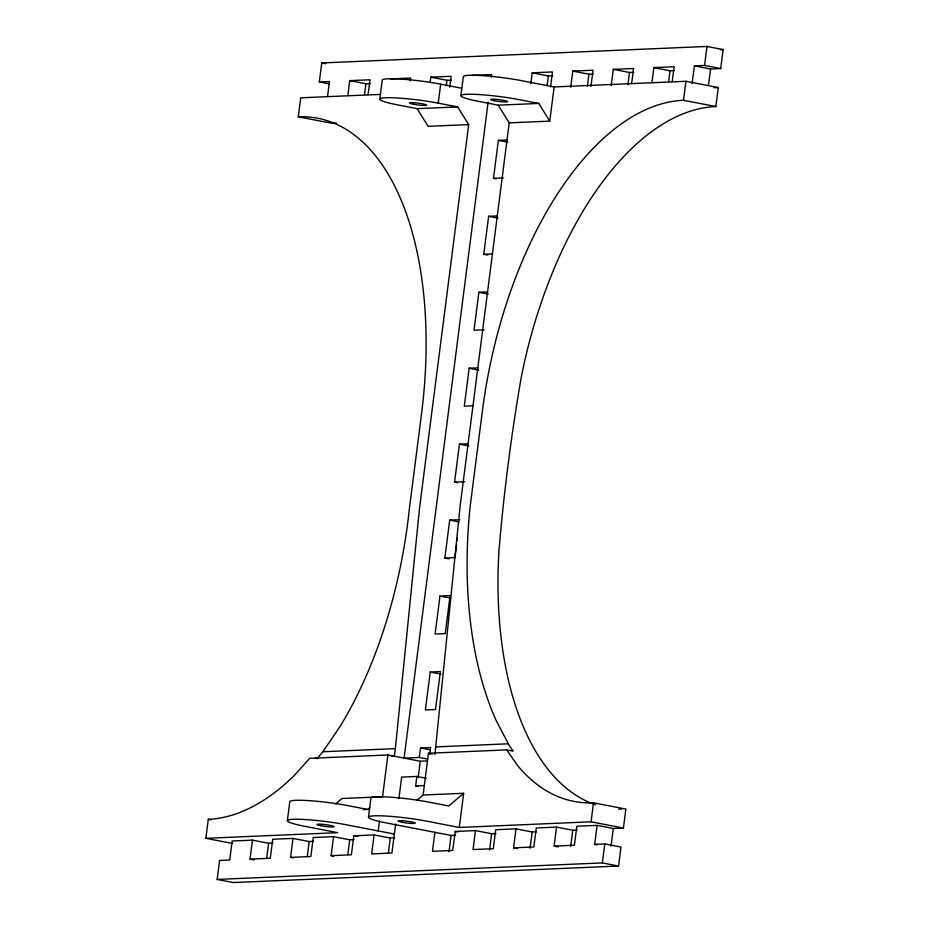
<?xml version="1.0" encoding="UTF-8"?>
<svg xmlns="http://www.w3.org/2000/svg" width="929" height="929" viewBox="0 0 929 929"><rect width="100%" height="100%" fill="white"/><g stroke="black" fill="none" stroke-linecap="round" stroke-linejoin="round"><path stroke-width="1.39" d="M391.481 756.357L394.384 756.229L395.359 748.635L419.536 508.151L468.669 124.602L457.672 106.916L438.256 103.154A38.495 4.03 7.3 0 0 385.616 97.777A38.495 4.03 7.3 0 0 397.705 104.896L417.121 108.647L457.672 106.916M434.935 754.499L460.076 506.41L509.208 122.86L498.211 105.174L478.795 101.424A38.495 4.03 7.3 0 1 466.706 94.293A38.495 4.03 7.3 0 1 519.346 99.682L538.762 103.433L549.759 121.13L509.208 122.86M232.587 843.486L205.855 838.318L208.282 819.332A307.963 159.114 -79.1 0 0 294.598 775.158L309.671 758.343L387.916 754.987L420.268 761.234L427.189 760.944M317.044 758.587L322.851 751.747L340.014 726.524A308.091 156.664 -80.9 0 0 409.399 508.581L421.557 413.649A307.963 159.114 -79.1 0 0 298.279 116.799L300.717 97.812L380.356 94.398M416.726 800.461L423.113 795.015L428.455 753.245L506.7 749.889L517.616 765.601A307.963 159.114 -79.1 0 0 593.492 802.819L625.856 809.078L623.417 828.064L613.291 828.494L597.103 825.37L594.676 844.356L604.814 843.927L620.99 847.051L618.563 866.037L233.353 882.55L217.165 879.426L219.604 860.44L229.742 859.999L232.169 841.012L252.444 840.141L268.62 843.277L272.963 843.091M328.761 83.773L319.321 81.949L321.759 62.963L706.969 46.45L723.145 49.574L720.718 68.56L710.58 69.001L694.404 65.878L692.14 83.505M327.554 96.442L329.458 81.52L319.321 81.949M254.058 859.917L250.006 859.128L252.444 840.141M347.829 95.571L349.734 80.649L370.009 79.778L368.105 94.7M266.716 858.187L268.62 843.277M364.528 94.63L365.921 83.773L370.265 83.587M287.386 820.574L289.813 801.576A38.495 4.03 7.3 0 1 348.259 805.698L367.675 809.449L369.8 807.638M379.81 99.043L382.249 80.057A38.495 4.03 7.3 0 1 440.683 84.167L461.481 88.197M293.25 857.92L290.556 857.397L292.995 838.411L309.171 841.535L313.514 841.349M307.267 856.457L309.171 841.535M410.212 80.753L410.56 78.036L390.285 78.907M333.801 856.178L331.107 855.655L333.546 836.669L349.722 839.793L354.065 839.607M430.139 82.6L430.835 77.177L451.111 76.306L449.717 87.152M438.256 103.154L440.683 84.167M347.806 854.715L349.722 839.793M446.315 85.723L447.012 80.3L451.355 80.115M394.616 837.865L390.273 838.051L374.085 834.927L353.81 835.798L351.383 854.785L331.107 855.655M368.476 817.09L370.915 798.104A38.495 4.03 7.3 0 1 429.349 802.215L448.765 805.966L463.652 793.285L459.274 827.46L426.922 821.201A38.495 4.03 7.3 0 0 374.282 815.825A38.495 4.03 7.3 0 0 386.371 822.943L451.088 835.45L455.431 835.264M460.912 95.571L463.339 76.584A38.495 4.03 7.3 0 1 521.784 80.695L554.137 86.943L685.927 81.299L718.28 87.547L715.853 106.533A307.963 159.114 -79.1 0 0 521.204 377.58A1043.244 539.017 -79.1 0 0 498.885 551.826A307.963 159.114 -79.1 0 0 595.628 804.816M374.085 834.927L371.658 853.914L391.933 853.043L395.638 824.093M378.184 830.932L379.462 820.969M387.916 754.987L382.562 796.757L342.011 798.499L335.636 803.933M388.357 852.973L390.273 838.051M398.924 798.464L401.665 777.097L416.866 776.447L426.306 778.27M488.12 102.178L404.092 758.11L419.293 757.46L427.386 759.028M491.313 77.281L491.662 74.564L471.386 75.435M418.34 786.457L415.646 785.946L416.866 776.447M419.293 757.46L420.512 747.961L430.65 747.531L429.779 754.313M430.243 672.015L425.377 709.988L435.515 709.559L440.381 671.586L430.243 672.015L441.031 674.106M439.974 596.07L435.109 634.042L445.246 633.601L450.112 595.628L439.974 596.07L450.762 598.148M448.881 558.875L444.84 558.097L449.706 520.112L459.843 519.683M457.265 482.662L454.571 482.139L459.437 444.167L468.123 443.795M477.854 367.849L469.157 368.221L464.291 406.194L472.989 405.822M487.574 291.892L478.888 292.263L474.022 330.248L484.16 329.807M487.795 255.069L483.754 254.291L488.619 216.318L497.305 215.946M496.179 178.867L493.485 178.345L498.35 140.372L507.037 140M418.189 777.515L420.268 761.234M456.592 544.998L454.978 557.655L444.84 558.097M457.138 540.783L457.498 537.961M434.911 832.326L432.484 851.312L452.748 850.441L455.187 831.455L475.462 830.584L491.638 833.708L495.981 833.522M530.819 83.68L532.201 72.822L552.476 71.951L550.572 86.873M449.009 851.719L451.088 835.45M547.169 85.445L548.389 75.957L552.732 75.772M549.759 121.13L554.137 86.943M475.462 830.584L473.024 849.57L493.299 848.7L495.738 829.713L516.013 828.842L532.189 831.978L536.532 831.78M570.673 87.361L572.752 71.092L593.027 70.221L590.937 86.49M489.56 849.989L491.638 833.708M587.372 86.42L588.94 74.215L593.283 74.03M517.616 848.618L513.574 847.829L516.013 828.842M611.212 85.619L613.303 69.35L633.578 68.479L631.662 83.401M530.099 848.247L532.189 831.978M627.923 84.678L629.479 72.474L633.822 72.288M558.166 846.876L554.125 846.098L556.552 827.112L572.74 830.236L577.083 830.05M651.937 82.53L653.853 67.608L674.129 66.737L672.213 81.659M570.65 846.505L572.74 830.236M668.636 81.589L670.03 70.732L674.373 70.546M459.274 827.46L591.065 821.805L593.492 802.819M506.7 749.889L513.168 751.143L509.266 745.522L495.842 719.847A308.091 163.225 -80.7 0 1 470.213 505.98L482.383 411.036A307.963 159.114 -79.1 0 1 683.489 100.286L685.927 81.299M217.165 879.426L602.375 862.913L604.814 843.927M694.404 65.878L704.53 65.436L706.969 46.45M611.027 846.122L613.291 828.494M708.49 85.271L710.58 69.001M720.254 49.701L723.145 49.574M713.936 87.732L718.28 87.547M498.211 105.174L538.762 103.433M468.669 124.602L428.118 126.344L417.121 108.647M493.485 178.345L503.623 177.903M483.754 254.291L492.44 253.919M454.571 482.139L464.709 481.71M322.851 751.747L395.359 748.635M435.91 746.904L508.418 743.792M415.646 785.946L424.344 785.562M423.113 795.015L463.652 793.285M363.32 809.635L367.675 809.449M205.855 838.318L337.633 832.674L305.269 826.415A38.495 4.03 7.3 0 1 293.181 819.297A38.495 4.03 7.3 0 1 345.82 824.685L394.361 834.056M292.995 838.411L272.72 839.27L270.281 858.268L250.006 859.128M333.546 836.669L313.27 837.54L310.832 856.526L290.556 857.397M556.552 827.112L536.277 827.971L533.85 846.969L513.574 847.829M597.103 825.37L576.828 826.241L574.401 845.227L554.125 846.098M704.53 65.436L720.718 68.56M653.853 67.608L670.03 70.732M613.303 69.35L629.479 72.474M572.752 71.092L588.94 74.215M683.489 100.286L715.853 106.533M532.201 72.822L548.389 75.957M430.835 77.177L447.012 80.3M321.759 62.963L325.8 63.741M349.734 80.649L365.921 83.773M498.35 140.372L507.791 142.195M298.279 116.799L330.643 123.058A307.963 159.114 -79.1 0 1 336.275 123M488.619 216.318L498.06 218.141M478.888 292.263L488.329 294.087M469.157 368.221L478.598 370.044M459.437 444.167L468.866 445.99M449.706 520.112L459.135 521.935M420.512 747.961L429.953 749.784M428.455 753.245L432.345 754M315.395 758.087L317.985 758.598M591.065 821.805L623.417 828.064M594.676 844.356L597.37 844.879M455.187 831.455L457.881 831.978M602.375 862.913L618.563 866.037M353.81 835.798L357.862 836.576M208.282 819.332L211.104 819.877M621.629 809.147A307.963 159.114 -79.1 0 1 618.819 809.089M494.507 100.75A8.663 0.906 7.3 0 0 507.664 101.667A8.663 0.906 7.3 0 0 495.052 99.24A8.663 0.906 7.3 0 0 494.507 100.75M413.417 104.222A8.663 0.906 7.3 0 0 426.562 105.151A8.663 0.906 7.3 0 0 413.951 102.713A8.663 0.906 7.3 0 0 413.417 104.222M402.083 822.27A8.663 0.906 7.3 0 0 415.228 823.199A8.663 0.906 7.3 0 0 402.617 820.76A8.663 0.906 7.3 0 0 402.083 822.27M320.981 825.742A8.663 0.906 7.3 0 0 334.138 826.671A8.663 0.906 7.3 0 0 321.527 824.232A8.663 0.906 7.3 0 0 320.981 825.742"/></g></svg>
